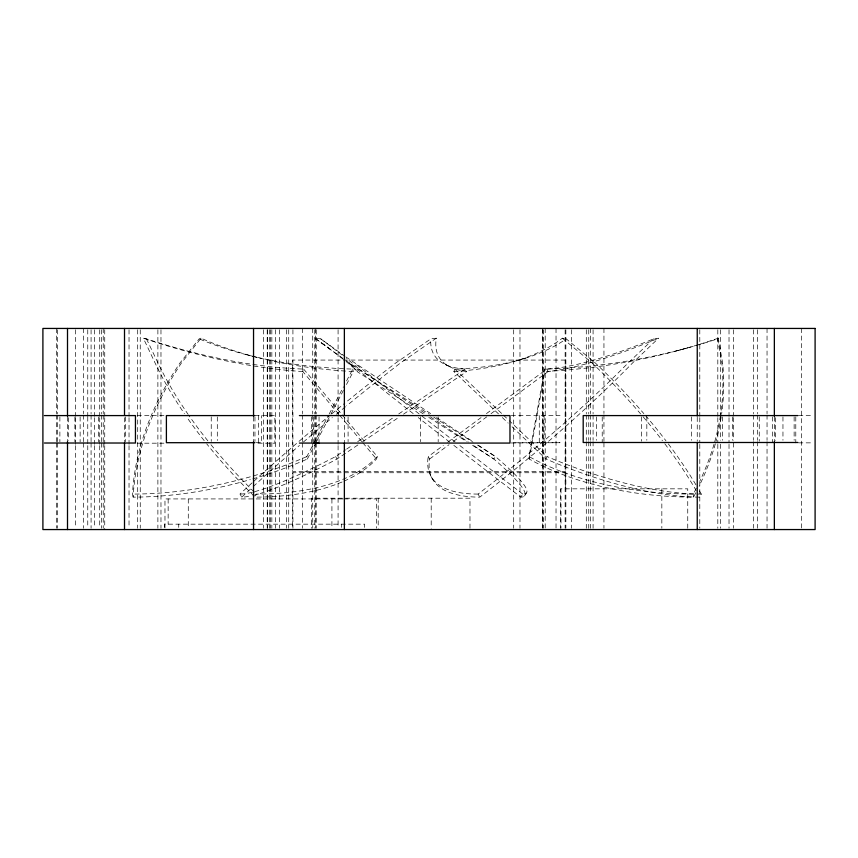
<?xml version="1.0" encoding="UTF-8"?>
<svg xmlns="http://www.w3.org/2000/svg" width="858" height="858" viewBox="0 0 858 858"><rect width="100%" height="100%" fill="white"/><g stroke="black" fill="none" stroke-linecap="round" stroke-linejoin="round"><path stroke-width="0.64" stroke-dasharray="4.29 3.22" d="M695.827 492.749A555.458 339.661 -5.5 0 1 693.489 497.136A235.811 130.641 -0.8 0 1 529.204 459.019L529.021 456.563L544.68 369.079A345.227 193.125 -9.1 0 0 717.599 338.867L718.296 338.191L722.608 362.955A555.458 339.661 -5.5 0 1 721.578 414.317M529.204 459.019L544.873 371.535L544.68 369.079M338.781 414.253L302.799 371.535L303.646 369.079A345.227 153.968 23.9 0 1 146.471 338.867L143.329 338.191L155.073 362.955A555.458 287.13 23.1 0 0 184.395 413.663M343.972 481.166A235.811 116.356 16.8 0 0 376.48 459.019L377.327 456.563L366.184 443.339M498.477 413.888L453.861 371.535L454.901 369.079A345.227 161.443 22.2 0 0 566.237 338.867L595.377 363.041A544.069 253.217 26.9 0 1 643.865 413.642M699.452 490.84A544.069 253.217 26.9 0 1 701.276 494.069L699.978 497.136A235.811 88.213 26.2 0 1 546.01 459.019L547.061 456.563L509.223 420.645M252.778 478.893A235.811 118.49 -15.7 0 0 307.346 459.019L306.842 456.563L328.571 415.186M329.193 414.006L343.479 386.819M346.578 380.898L352.788 369.079A345.227 193.329 -8.9 0 1 255.352 356.885M307.346 459.019L316.044 442.471M316.666 441.28L330.33 415.272M330.952 414.092L343.372 390.444M346.471 384.534L353.303 371.535L352.788 369.079M423.219 413.846L357.046 371.535L358.601 369.079A345.227 6.167 35.1 0 0 346.128 358.183M453.828 445.366A555.458 25.815 38 0 0 520.817 497.136L522.769 494.069A235.757 22.287 33.2 0 0 495.441 456.563L477.659 444.787M524.517 495.956L526.394 492.996M345.538 371.074A347.597 188.642 -7.9 0 1 201.051 338.191L181.456 362.955A555.458 323.573 -14.3 0 0 133.151 497.136A235.811 118.49 -15.7 0 0 250.322 479.611M201.051 338.191L199.142 338.867L179.923 363.041A544.069 317.524 -13.6 0 0 132.507 494.069L133.151 497.136M486.443 413.62L546.771 369.079A345.227 79.783 -32.7 0 0 653.56 338.867L658.579 338.191L632.582 362.955A555.458 170.227 -34.2 0 1 479.794 497.136A235.811 76.319 -28.4 0 1 429.611 459.019L428.26 456.563L443.35 445.431M653.56 338.867L628.035 363.041A544.069 161.54 -34.3 0 1 478.099 494.069L479.794 497.136M447.651 442.245L481.048 417.599M429.611 459.019L449.013 444.701M453.314 441.516L486.711 416.87M491.023 413.685L548.123 371.535A347.597 74.657 -31.6 0 0 658.579 338.191M403.528 414.157L466.688 371.535A347.597 87.023 -30.8 0 1 436.293 338.191L400.471 362.955A555.458 115.798 -36.4 0 0 346.632 405.802M436.293 338.191L430.823 338.867L395.677 363.041A544.069 117.996 -36 0 0 345.838 402.338M254.751 491.634A235.757 32.089 -32.7 0 0 335.575 456.563L345.549 449.839M346.653 449.088L352.198 445.345M357.732 441.613L394.305 416.934M398.734 413.942L465.218 369.079L466.688 371.535M253.003 495.463A235.811 31.306 -32.9 0 0 337.044 459.019L358.097 444.809M362.526 441.816L399.099 417.149M518.479 360.188L516.387 360.821L527.638 357.475M676.49 350.922L689.853 347.286M511.218 442.975L560.049 442.717L512.054 442.782M137.13 415.583L165.497 415.583M254.955 415.583L274.86 415.583L274.86 443.189L256.124 443.189M511.218 415.583L560.049 415.583M798.616 415.583L811.947 415.583M256.113 442.696L261.497 442.696L261.497 415.583M798.616 442.857L811.947 442.857M137.13 443.189L165.497 443.189M343.039 498.927L164.972 498.927L164.972 528.228M343.951 498.927L376.394 498.927L376.394 528.228M343.307 359.373A347.597 9.17 33.7 0 0 315.004 338.191L320.785 338.867L344.852 356.22M453.861 371.535A347.597 158.784 20.7 0 0 562.365 338.191L566.237 338.867M245.399 354.408L251.512 355.973M252.735 356.284L258.859 357.85M445.409 364.586L451.866 367.728M358.601 369.079L429.257 414.253M433.751 417.127L473.005 442.224M477.488 445.087L495.441 456.563L493.876 459.019A235.811 23.22 33.2 0 1 520.817 497.136M428.828 417.428L466.956 441.806M472.565 445.388L493.876 459.019L472.737 444.98M345.903 356.971L431.006 413.856M436.55 417.535L473.219 441.838M345.967 360.628L425.986 413.942M430.437 416.902L468.286 442.02M321.224 342.739L344.895 359.845M315.004 338.191L331.992 350.525M562.365 338.191L592.074 362.955A555.458 255.845 27.5 0 1 640.615 413.878M454.901 369.079L502.434 414.2M503.399 415.122L508.258 419.734M502.359 417.578L508.183 423.101M512.065 426.791L546.01 459.019M413.202 413.599A555.458 25.815 38 0 1 349.195 362.955L356.37 370.613M349.195 362.955L355.169 369.348M303.646 369.079L341.345 413.835M342.203 414.854L365.336 442.32M339.639 415.272L361.915 441.72M362.773 442.739L376.48 459.019M335.575 456.563L337.044 459.019M252.08 482.872A544.069 117.996 -36 0 0 239.961 494.069L241.806 497.136A235.811 31.306 -32.9 0 0 250.826 495.956M546.771 369.079L548.123 371.535M431.37 476.951L432.84 479.611M146.471 338.867L158.011 363.041A544.069 277.349 23.4 0 0 188.159 414.425M717.599 338.867L721.814 363.041A544.069 330.845 -6.2 0 1 720.623 414.2M696.353 488.202A544.069 330.845 -6.2 0 1 693.264 494.069L693.489 497.136M801.447 328.442L801.447 528.228M795.795 416.881L795.795 442.857M794.133 416.881L794.133 440.261M782.957 416.881L782.957 440.261M775.482 417.674L775.482 440.326M774.356 416.87L774.356 441.216M772.683 416.87L772.683 442.492M767.041 328.442L767.041 413.685M767.041 415.015L767.041 440.326M767.041 441.656L767.041 528.228M759.255 416.87L759.255 441.216M757.346 329.772L757.346 413.685M757.346 415.015L757.346 440.326M757.346 441.656L757.346 528.228M753.388 329.772L753.388 413.685M753.388 415.015L753.388 440.326M753.388 441.656L753.388 528.228M733.558 329.772L733.558 416.248M733.558 417.578L733.558 440.197M733.558 442.857L733.558 528.228M732.657 416.881L732.657 440.261M729.021 329.772L729.021 416.344M729.021 417.674L729.021 442.985M729.021 444.315L729.021 528.228M722.618 416.881L722.618 440.261M720.355 329.772L720.355 416.248M720.355 417.578L720.355 440.197M720.355 444.197L720.355 528.228M717.814 329.772L717.814 416.344M717.814 417.674L717.814 442.985M717.814 444.315L717.814 528.228M699.796 329.772L699.796 416.344M699.796 417.674L699.796 442.985M699.796 444.315L699.796 528.228M697.243 417.299L697.243 441.162M691.666 416.881L691.666 440.251M687.751 528.249L687.751 488.835L560.478 488.835L560.478 528.249M661.84 488.835L661.84 528.249M646.825 416.881L646.825 440.251M641.591 416.87L641.591 441.216M603.946 328.442L603.946 413.481M603.946 414.811L603.946 441.43M603.946 442.717L603.946 528.228M602.219 416.881L602.219 442.846M596.589 416.881L596.589 440.251M593.082 329.772L593.082 413.685M593.082 415.015L593.082 440.326M593.082 441.656L593.082 528.228M590.315 328.442L590.315 413.685M590.315 415.015L590.315 440.326M590.315 441.656L590.315 528.228M588.76 329.772L588.749 413.685M588.76 415.015L588.749 440.326M588.76 441.656L588.749 528.228M586.293 329.772L586.293 413.685M586.293 415.015L586.293 440.326M586.293 441.656L586.293 528.228M571.578 329.772L571.578 528.228M565.862 329.772L565.862 528.228M565.379 488.835L565.379 472.747L292.675 472.747L292.675 528.238M565.132 329.772L565.132 528.228M560.993 488.835L560.993 528.249M556.027 328.442L556.027 528.228M545.205 328.442L545.205 528.228M544.122 415.583L544.122 442.975M543.607 329.772L543.607 528.228M542.771 329.772L542.771 528.228M542.395 328.442L542.395 528.228M539.274 415.583L539.274 442.975M519.98 329.772L519.98 528.228M513.695 329.772L513.695 528.228M469.98 528.26L469.98 498.198L311.433 498.198L311.433 528.26M438.181 416.891L438.181 441.763M431.199 498.198L431.199 528.26M420.356 416.891L420.356 441.666M378.196 498.198L378.196 528.26M364.65 527.402L364.65 524.163L164.564 524.163L164.564 527.402M348.091 416.891L348.091 441.666M344.369 417.749L344.369 441.741M341.484 524.163L341.484 527.402M338.084 329.772L338.084 416.344M338.084 417.674L338.084 444.315M338.084 445.645L338.084 528.228M331.917 498.927L331.917 528.228M319.047 416.891L319.047 441.763M316.237 329.772L316.237 413.685M316.237 415.015L316.237 441.656M316.237 442.985L316.237 528.228M315.519 328.442L315.519 413.685M315.519 415.015L315.519 441.656M315.519 442.985L315.519 528.228M314.779 329.772L314.779 413.685M314.779 415.015L314.779 528.228M313.749 416.891L313.749 441.763M312.72 328.442L312.72 413.685M312.72 415.015L312.72 441.656M312.72 442.985L312.72 528.228M311.368 416.891L311.368 443.071M302.563 328.442L302.563 413.685M302.563 415.015L302.563 441.656M302.563 442.985L302.563 528.228M292.921 329.772L292.921 528.228M288.728 329.772L288.728 528.228M286.518 329.762L286.518 528.228M279.579 329.772L279.579 528.228M275.386 329.772L275.386 528.228M271.847 329.772L271.847 528.228M270.388 329.772L270.388 528.228M269.691 329.772L269.691 528.228M267.621 329.772L267.621 528.228M267.213 329.772L267.213 528.228M263.674 329.762L263.674 528.228M258.419 415.583L258.419 442.696M254.955 416.87L254.955 441.398M253.539 416.87L253.539 441.398M217.299 416.902L217.299 440.562M211.229 416.87L211.229 441.398M188.277 498.927L188.277 528.228M178.732 524.163L178.732 527.402M168.147 498.927L168.147 524.163M160.972 329.772L160.972 528.238M157.883 329.772L157.883 528.228M140.251 329.772L140.251 528.228M137.698 329.772L137.698 528.228M129.032 329.772L129.032 416.344M129.032 417.674L129.032 444.315M129.032 445.645L129.032 528.228M125.407 416.891L125.407 441.72M124.507 417.707L124.507 441.688M104.74 329.772L104.74 416.344M104.74 417.674L104.74 444.315M104.74 445.645L104.74 529.558M103.228 328.442L103.228 413.685M103.228 415.015L103.228 441.656M103.228 442.985L103.228 528.228M101.416 329.772L101.416 413.685M101.416 415.015L101.416 441.656M101.416 442.985L101.416 528.228M99.721 329.772L99.721 416.344M99.721 417.674L99.721 444.315M99.721 445.645L99.721 528.228M98.38 416.902L98.38 441.87M94.444 329.772L94.444 416.344M94.444 417.674L94.444 444.315M94.444 445.645L94.444 528.228M91.077 329.772L91.077 413.685M91.077 415.015L91.077 441.656M91.077 442.985L91.077 528.228M87.763 329.772L87.763 416.344M87.763 416.902L87.763 444.315M87.763 445.645L87.763 528.228M83.516 328.442L83.516 413.685M83.516 415.015L83.516 441.656M83.516 442.985L83.516 528.228M80.126 416.902L80.126 441.87M75.568 329.772L75.568 416.344M75.568 417.674L75.568 444.315M75.568 445.645L75.568 528.228M74.903 416.891L74.903 441.72M68.415 417.674L68.415 440.326M67.503 416.891L67.503 443.018M59.878 416.891L59.878 441.72M57.4 329.772L57.4 413.685M57.4 415.015L57.4 441.656M57.4 442.985L57.4 528.228M56.564 328.442L56.564 413.685M56.564 415.015L56.564 441.656M56.564 442.985L56.564 528.228M701.276 494.069A235.757 88.642 25.9 0 1 547.061 456.563M645.484 415.519A544.069 253.217 26.9 0 1 666.023 440.883M668.328 443.918A544.069 253.217 26.9 0 1 696.31 485.456M643.103 416.774A555.458 255.845 27.5 0 1 662.451 440.669M664.821 443.779A555.458 255.845 27.5 0 1 696.203 490.551M693.264 494.069A235.757 130.287 -1 0 1 529.021 456.563M720.43 415.519A544.069 330.845 -6.2 0 1 714.682 441.891M713.995 444.283A544.069 330.845 -6.2 0 1 699.838 481.145M721.213 416.774A555.458 339.661 -5.5 0 1 716.022 441.334M715.357 443.779A555.458 339.661 -5.5 0 1 699.141 486.143M718.296 338.191A347.597 187.012 -9.2 0 1 699.527 344.315M698.262 344.701A347.597 187.012 -9.2 0 1 544.873 371.535M478.099 494.069A235.757 75.397 -28.4 0 1 428.26 456.563M252.381 492.245A235.757 32.089 -32.7 0 1 239.961 494.069M253.979 481.145A544.069 117.996 -36 0 1 329.719 415.519M331.724 413.878A544.069 117.996 -36 0 1 344.819 403.163M465.218 369.079A345.227 86.583 -32.3 0 1 430.823 338.867M241.806 497.136A555.458 115.798 -36.4 0 1 252.252 487.462M253.207 486.583A555.458 115.798 -36.4 0 1 299.431 445.463M303.346 442.095A555.458 115.798 -36.4 0 1 332.303 417.621M336.368 414.242A555.458 115.798 -36.4 0 1 345.602 406.649M306.842 456.563A235.757 118.554 -15.4 0 1 132.507 494.069M254.097 356.596A345.227 193.329 -8.9 0 1 199.142 338.867M353.303 371.535A347.597 188.642 -7.9 0 1 346.836 371.16M377.327 456.563A235.757 115.658 17 0 1 256.231 494.069L255.169 497.136A235.811 116.356 16.8 0 0 342.814 481.67M254.354 492.224A544.069 277.349 23.4 0 1 210.328 443.918M207.883 440.883A544.069 277.349 23.4 0 1 188.921 415.519M254.215 496.192A555.458 287.13 23.1 0 1 206.671 443.779M204.204 440.669A555.458 287.13 23.1 0 1 186.529 416.774M302.799 371.535A347.597 147.673 23.2 0 1 143.329 338.191M522.769 494.069A544.069 19.916 37.8 0 1 459.084 444.991M455.094 441.891A544.069 19.916 37.8 0 1 421.203 415.519M419.09 413.878A544.069 19.916 37.8 0 1 354.343 363.041M320.785 338.867A345.227 6.167 35.1 0 1 343.318 355.984M449.764 442.192A555.458 25.815 38 0 1 418.264 417.578M346.01 361.518A347.597 9.17 33.7 0 1 357.046 371.535M565.379 360.07L292.675 360.07L292.675 471.568L565.379 471.568L565.379 360.07"/><path stroke-width="1.29" d="M319.047 443.071L313.749 443.071M44.401 415.583L135.446 415.583L135.446 443.018L44.401 443.018M254.88 415.583L166.398 415.583L166.398 442.696L254.88 442.696M299.399 415.583L509.974 415.583L509.974 443.071L299.399 443.071M797.961 415.583L583.193 415.583L583.193 442.492L797.961 442.492M774.356 328.442L774.356 416.344M774.356 441.656L774.356 529.558M697.243 328.442L697.243 415.969M697.243 442.492L697.243 529.558M344.369 328.442L344.369 415.079M344.369 443.071L344.369 529.558M253.539 328.442L253.539 416.344M253.539 441.656L253.539 529.558M124.507 328.442L124.507 415.047M124.507 443.018L124.507 529.558M67.503 328.442L67.503 416.344M67.503 441.656L67.503 529.558M815.1 328.442L42.9 328.442L42.9 529.558L815.1 529.558L815.1 328.442"/></g></svg>
